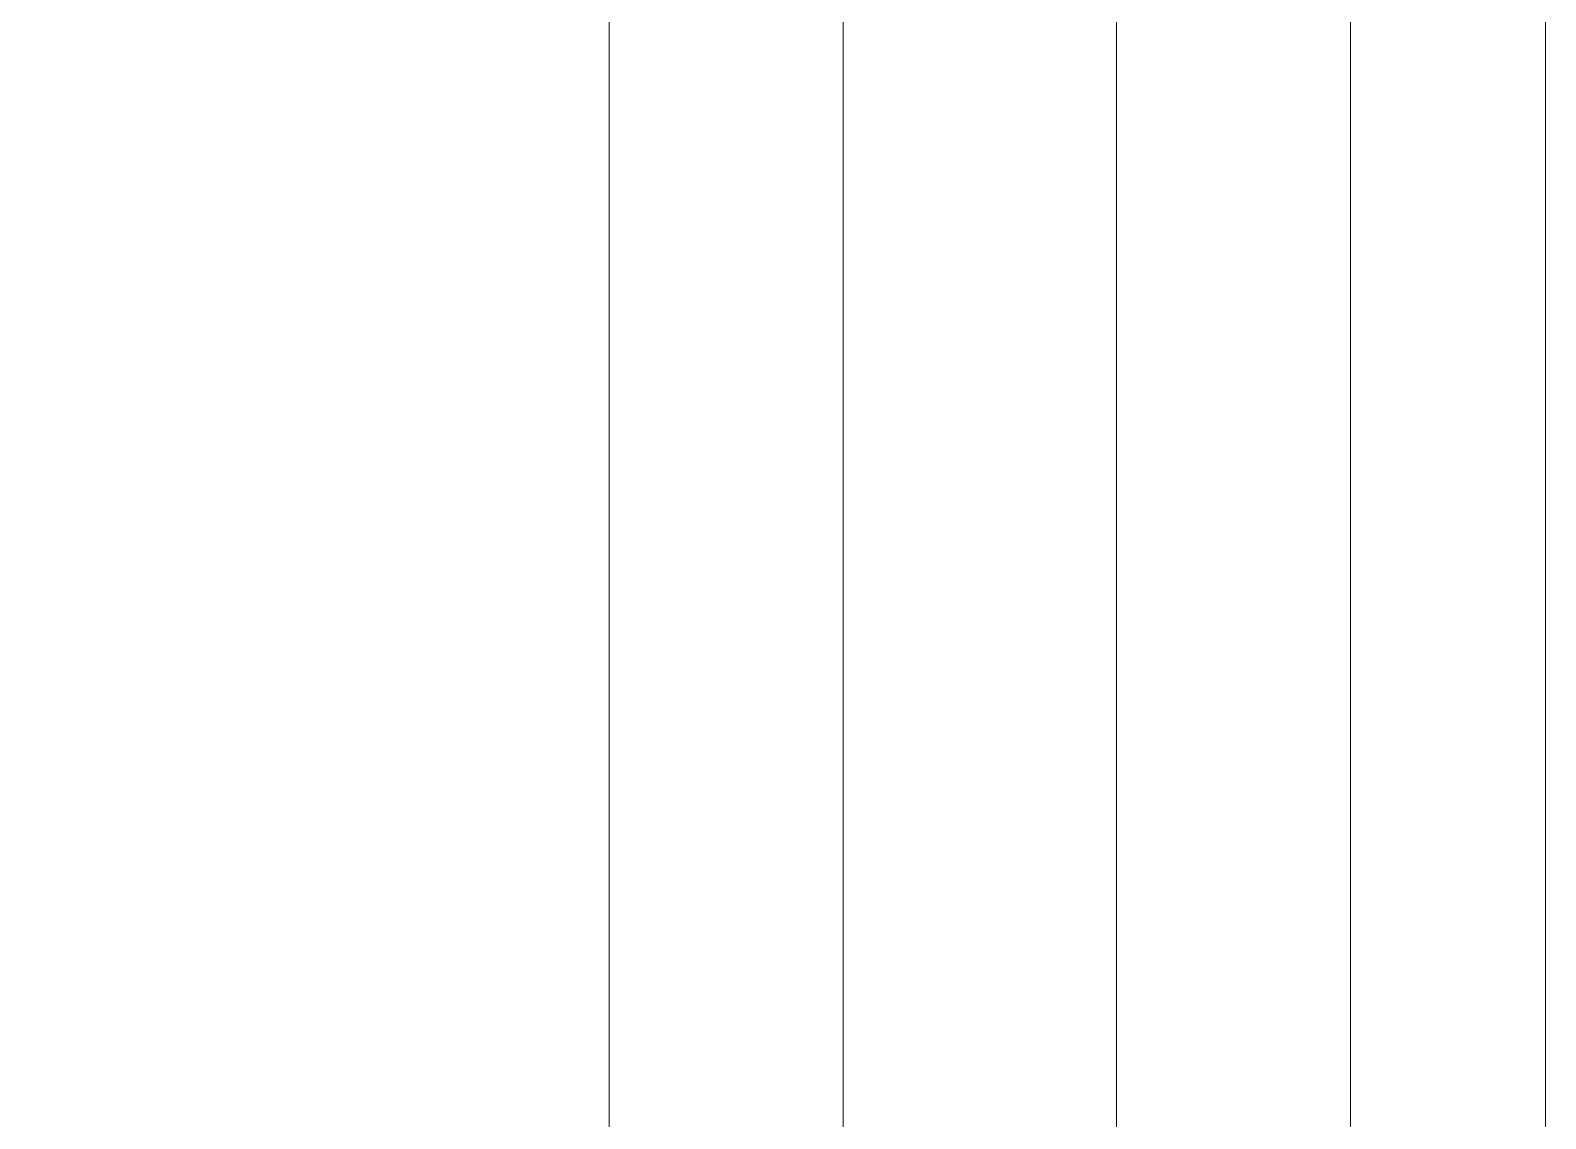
# Model space of a CAD drawing. Header units: millimetres. Extents: x 206 to 837, y 40 to 323.
# Drawn here: x 690.2899 to 690.484, y 262.5231 to 262.6626 of the extents above; entities that cross this region are included whole.
import ezdxf

# ---------------------------------------------------------------- set-up
doc = ezdxf.new("R2010")
doc.units = ezdxf.units.MM
doc.layers.add('I-ARQ', color=8, linetype='Continuous', lineweight=0)

msp = doc.modelspace()

# ---------------------------------------------------------------- linework, layer by layer
at = {"layer": 'I-ARQ'}
for p, q in [((690.42903, 263.44682), (690.42903, 262.23682)), ((690.45903, 263.44682), (690.45903, 262.23682)), ((690.36403, 262.83682), (690.36403, 262.23682)), ((690.39403, 262.23682), (690.39403, 262.83682)), ((690.48403, 262.23682), (690.48403, 262.71663))]:
    msp.add_line(p, q, dxfattribs=at)
msp.add_arc((690.39403, 262.23682), 0.6, 90, 180, dxfattribs=at)

doc.saveas('drawing.dxf')
